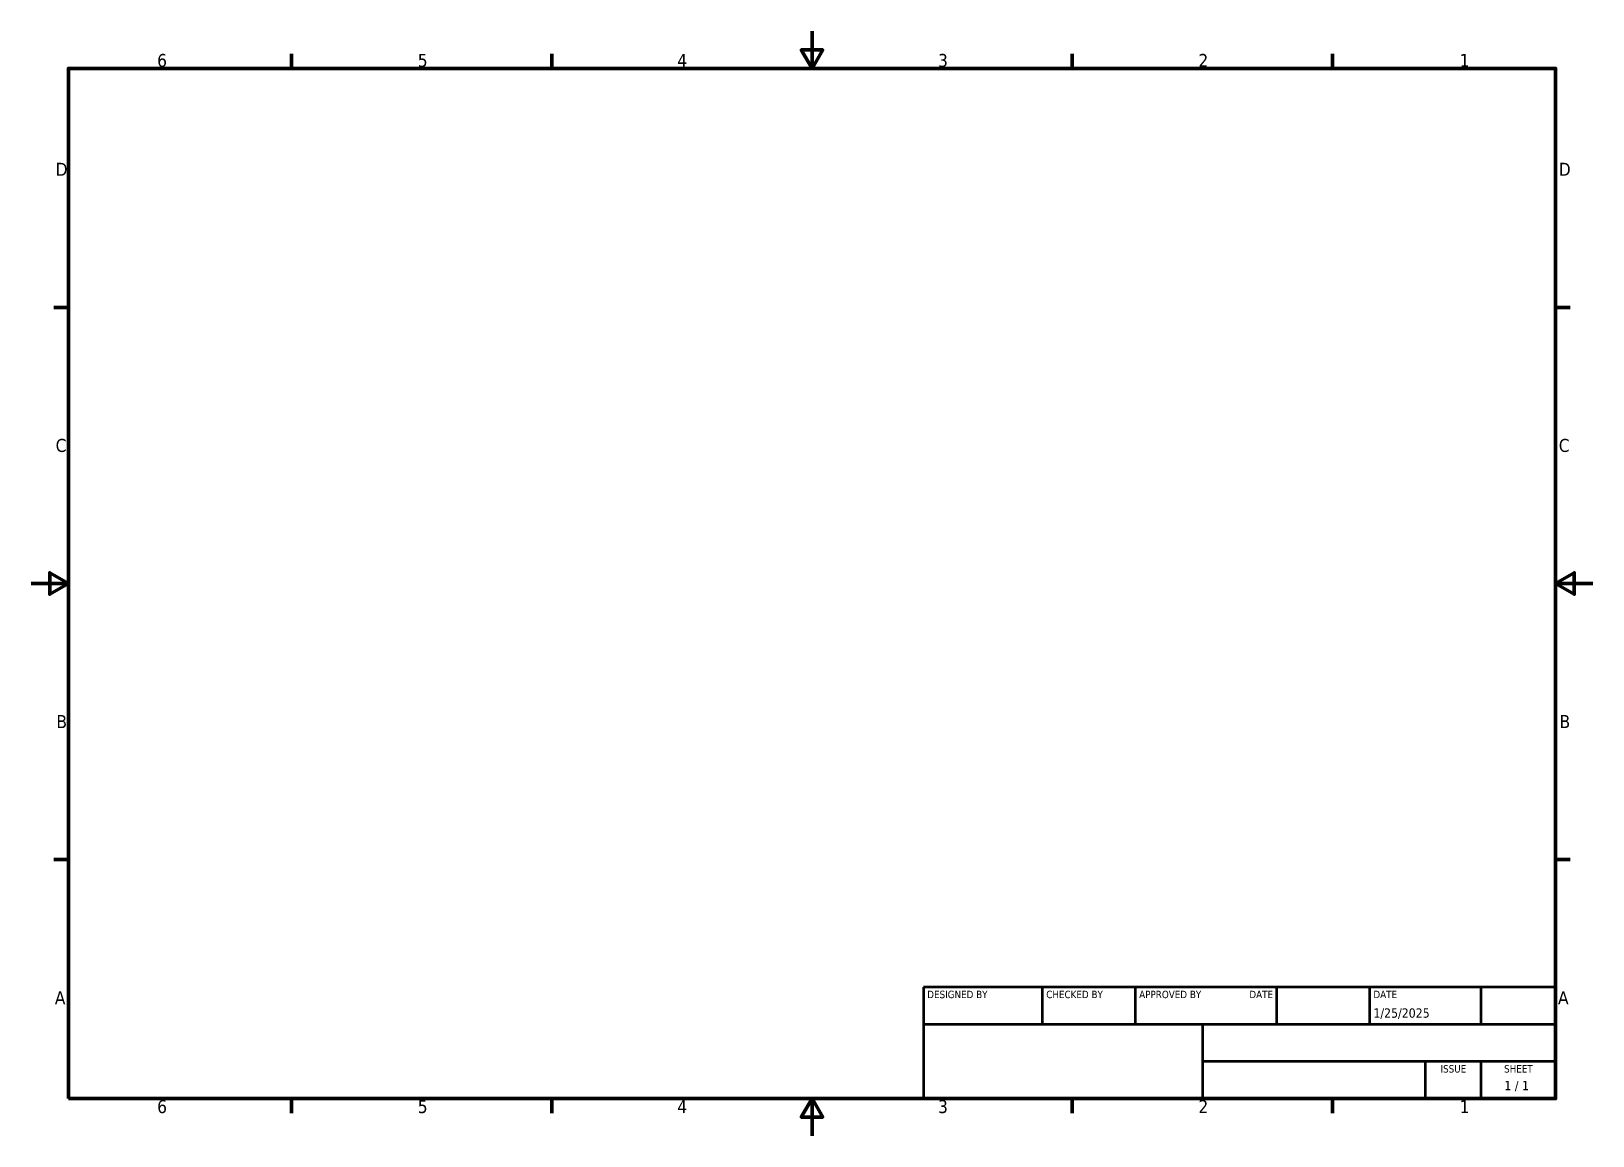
# Model space of a CAD drawing. Header units: millimetres. Extents: x 0 to 420, y 0 to 297.
import ezdxf
from ezdxf.enums import TextEntityAlignment as Align

# ---------------------------------------------------------------- set-up
doc = ezdxf.new("R2010")
doc.units = ezdxf.units.MM
doc.layers.add('Border (ISO)', color=7, linetype='Continuous', lineweight=70)
doc.layers.add('제목(ISO)', color=7, linetype='Continuous', lineweight=50)
doc.styles.add('Note Text (ISO)', font='tahoma.ttf')
doc.styles.add('주 텍스트 (ISO)', font='tahoma.ttf')
doc.styles.add('텍스트 스타일30', font='tahoma.ttf')
doc.styles.add('텍스트 스타일31', font='tahoma.ttf')
doc.styles.add('텍스트 스타일34', font='tahoma.ttf')

# ---------------------------------------------------------------- blocks, each defined once
blk = doc.blocks.new('경계 Default Border')
at = {"layer": 'Border (ISO)'}
for p, q in [((70, 287), (70, 290.9)), ((140, 287), (140, 290.9)), ((280, 287), (280, 290.9)), ((350, 287), (350, 290.9)), ((10, 222.75), (6.1, 222.75)), ((410, 222.75), (413.9, 222.75)), ((10, 74.25), (6.1, 74.25)), ((410, 74.25), (413.9, 74.25)), ((70, 10), (70, 6.1)), ((140, 10), (140, 6.1)), ((280, 10), (280, 6.1)), ((350, 10), (350, 6.1))]:
    blk.add_line(p, q, dxfattribs=at)
at = {"layer": 'Border (ISO)', "flags": 128}
for points in [[(210, 297), (210, 287), (207.11, 292), (212.89, 292), (210, 287)], [(10, 10), (10, 287), (410, 287), (410, 10), (10, 10)], [(0, 148.5), (10, 148.5), (5, 151.39), (5, 145.61), (10, 148.5)], [(420, 148.5), (410, 148.5), (415, 151.39), (415, 145.61), (410, 148.5)], [(210, 0), (210, 10), (207.11, 5), (212.89, 5), (210, 10)]]:
    blk.add_lwpolyline(points, dxfattribs=at)
at = {"layer": 'Border (ISO)', "char_height": 3.5, "attachment_point": 7, "style": 'Note Text (ISO)'}
for s, insert in [('6', (33.88, 287.33)), ('5', (103.98, 287.33)), ('4', (173.78, 287.4)), ('3', (243.91, 287.33)), ('2', (313.94, 287.4)), ('1', (384.21, 287.4)), ('D', (6.57, 258.13)), ('D', (410.87, 258.13)), ('C', (6.56, 183.81)), ('C', (410.86, 183.81)), ('B', (6.78, 109.63)), ('B', (411.08, 109.63)), ('A', (6.36, 35.38)), ('A', (410.66, 35.38)), ('6', (33.88, 6.03)), ('5', (103.98, 6.03)), ('4', (173.78, 6.1)), ('3', (243.91, 6.03)), ('2', (313.94, 6.1)), ('1', (384.21, 6.1))]:
    blk.add_mtext(s, dxfattribs=dict(at, insert=insert))
blk = doc.blocks.new('제목 블록 BSI')
at = {"layer": '제목(ISO)'}
for p, q in [((269.93, 130), (99.93, 130)), ((99.93, 130), (99.93, 100)), ((131.93, 120), (131.93, 130)), ((156.93, 120), (156.93, 130)), ((194.93, 120), (194.93, 130)), ((219.93, 120), (219.93, 130)), ((249.93, 120), (249.93, 130)), ((269.93, 100), (269.93, 130)), ((99.93, 120), (269.93, 120)), ((174.93, 120), (174.93, 100)), ((269.93, 110), (174.93, 110)), ((234.93, 100), (234.93, 110)), ((249.93, 100), (249.93, 110)), ((99.93, 100), (269.93, 100))]:
    blk.add_line(p, q, dxfattribs=at)
at = {"layer": '제목(ISO)', "style": '텍스트 스타일31'}
for s, p in [('DESIGNED BY', (100.93, 129)), ('CHECKED BY', (132.93, 129)), ('APPROVED BY', (157.93, 129)), ('DATE', (220.93, 129))]:
    blk.add_text(s, height=2, dxfattribs=at).set_placement(p, align=Align.TOP_LEFT)
blk.add_text('DATE', height=2, dxfattribs=at).set_placement((193.93, 129), align=Align.TOP_RIGHT)
for s, p in [('ISSUE', (242.43, 109)), ('SHEET', (259.93, 109))]:
    blk.add_text(s, height=2, dxfattribs=at).set_placement(p, align=Align.TOP_CENTER)
at = {"layer": '제목(ISO)', "style": '텍스트 스타일34'}
blk.add_text('1 / 1 ', height=2.5, dxfattribs=at).set_placement((259.93, 103.5), align=Align.MIDDLE_CENTER)
for tag, p in [('AUTHOR', (100.93, 121)), ('CHECKED_BY', (132.93, 121)), ('ENG_APPROVED_BY', (157.93, 121)), ('CREATION_DATE', (220.93, 121))]:
    blk.add_attdef(tag, text='', height=2.5, dxfattribs=at).set_placement(p, align=Align.BOTTOM_LEFT)
blk.add_attdef('ENG_APPROVAL_DATE', text='', height=2.5, dxfattribs=at).set_placement((193.93, 121), align=Align.BOTTOM_RIGHT)
at = {"layer": '제목(ISO)'}
for tag, height, style, p in [('TITLE', 5, '텍스트 스타일30', (222.43, 115)), ('COMPANY', 5, '텍스트 스타일30', (137.43, 110)), ('PART_NUMBER', 3.5, '주 텍스트 (ISO)', (204.93, 105)), ('REVISION_NUMBER', 2.5, '텍스트 스타일34', (242.43, 103.5))]:
    blk.add_attdef(tag, text='', height=height, dxfattribs=dict(at, style=style)).set_placement(p, align=Align.MIDDLE_CENTER)

msp = doc.modelspace()

# ---------------------------------------------------------------- block references
msp.add_blockref('경계 Default Border', (0, 0))
msp.add_blockref('제목 블록 BSI', (140.07, -90)).add_auto_attribs({'CREATION_DATE': '1/25/2025'})

doc.saveas('drawing.dxf')
